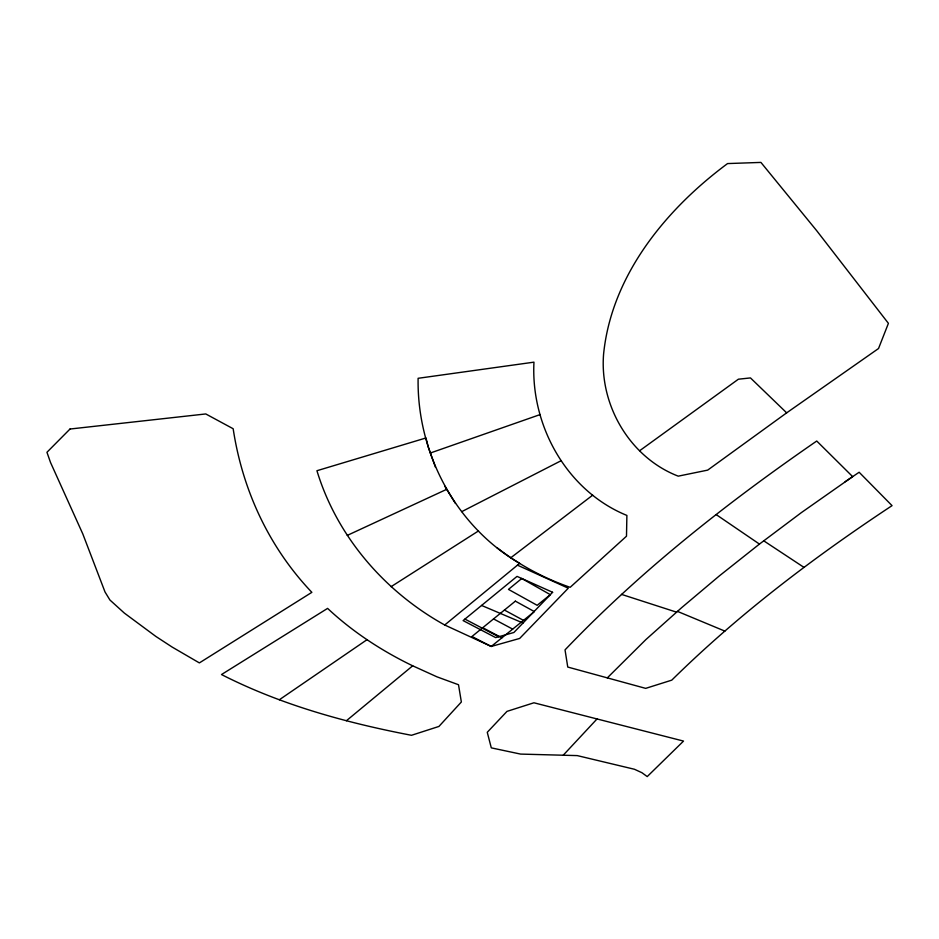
<?xml version="1.0" encoding="UTF-8"?>
<svg xmlns="http://www.w3.org/2000/svg" width="939" height="939" viewBox="0 0 939 939"><rect width="100%" height="100%" fill="white"/><g stroke="black" fill="none" stroke-linecap="round" stroke-linejoin="round"><path stroke-width="1.41" d="M563.212 755.238L597.028 718.957L683.533 741.082L647.217 776.588L641.936 772.715L634.447 769.264L577.25 755.602L520.593 754.087L491.297 747.867L487.259 732.303L506.99 711.375L533.939 702.783L597.028 718.957M607.31 677.876L645.903 639.565L681.608 607.697L719.462 575.807L759.44 544.08L801.319 512.647L852.647 476.636L816.742 441.025C726.903 502.928 640.539 570.889 565.032 649.882L567.755 667.054L645.68 688.369L671.761 680.153C738.629 614.282 813.831 557.332 892.05 505.64L859.138 472.247L845.147 481.742M346.409 720.729L412.691 665.81L436.952 676.831L458.514 684.742L461.354 701.996L438.924 726.446L411.482 735.296C346.068 722.748 281.054 704.907 221.498 674.542L327.594 608.39C352.665 631.865 381.797 650.903 412.691 665.81M435.45 467.211L428.254 447.023L425.966 437.973L316.936 470.721C336.96 536.65 384.837 591.816 444.722 624.998L519.666 563.353C455.251 525.922 416.846 452.258 418.113 378.3L533.962 362.161C530.652 425.86 566.863 490.968 626.888 515.429L626.489 536.204L570.161 587.321C543.763 578.201 518.915 564.785 496.895 547.59M510.828 557.731L592.697 495.158M639.729 450.673L738.394 379.203L750.472 377.924L786.671 412.843L878.528 348.522L888.411 323.345L816.613 230.583L760.919 162.412L727.561 163.574C665.962 209.209 611.406 275.491 603.577 354.249C599.469 405.366 630.034 457.622 678.24 476.155L707.677 470.122L786.671 412.843M279.388 699.731L367.067 639.659M391.105 586.664L478.503 530.934M461.777 511.626L560.935 460.803M347.254 535.406L446.682 489.336M430.426 452.985L540.218 414.545M621.489 594.375L676.573 612.169M677.453 611.383L724.885 631.114M481.578 605.455L523.023 623.015M517.459 565.161L568.283 588.201L519.654 638.45L491.238 646.455L444.722 624.998M464.934 619.106L498.679 636.759M482.716 627.733L501.931 637.804M493.538 618.918L512.682 629.118M504.431 610.057L523.493 620.374M763.783 540.841L803.96 567.367M716.269 514.654L759.44 544.08M444.663 486.05L455.462 503.48M552.613 592.286L513.903 632.487L495.675 637.604L463.103 620.597L517.037 576.382L552.613 592.286M70.014 429.029L46.95 452.281L50.506 462.434L82.82 533.974L105.015 591.969L109.922 600.009L124.359 613.097L155.886 636.454L172.201 647.1L199.373 662.911L311.854 592.345C268.941 547.237 242.485 490.111 233.165 428.747L205.77 413.946L70.014 429.029M521.779 578.494L508.469 589.387L537.167 605.315L550.324 594.669L521.779 578.494M515.37 601.148L471.941 636.513L491.226 646.455L534.361 611.594L515.37 601.148"/></g></svg>
